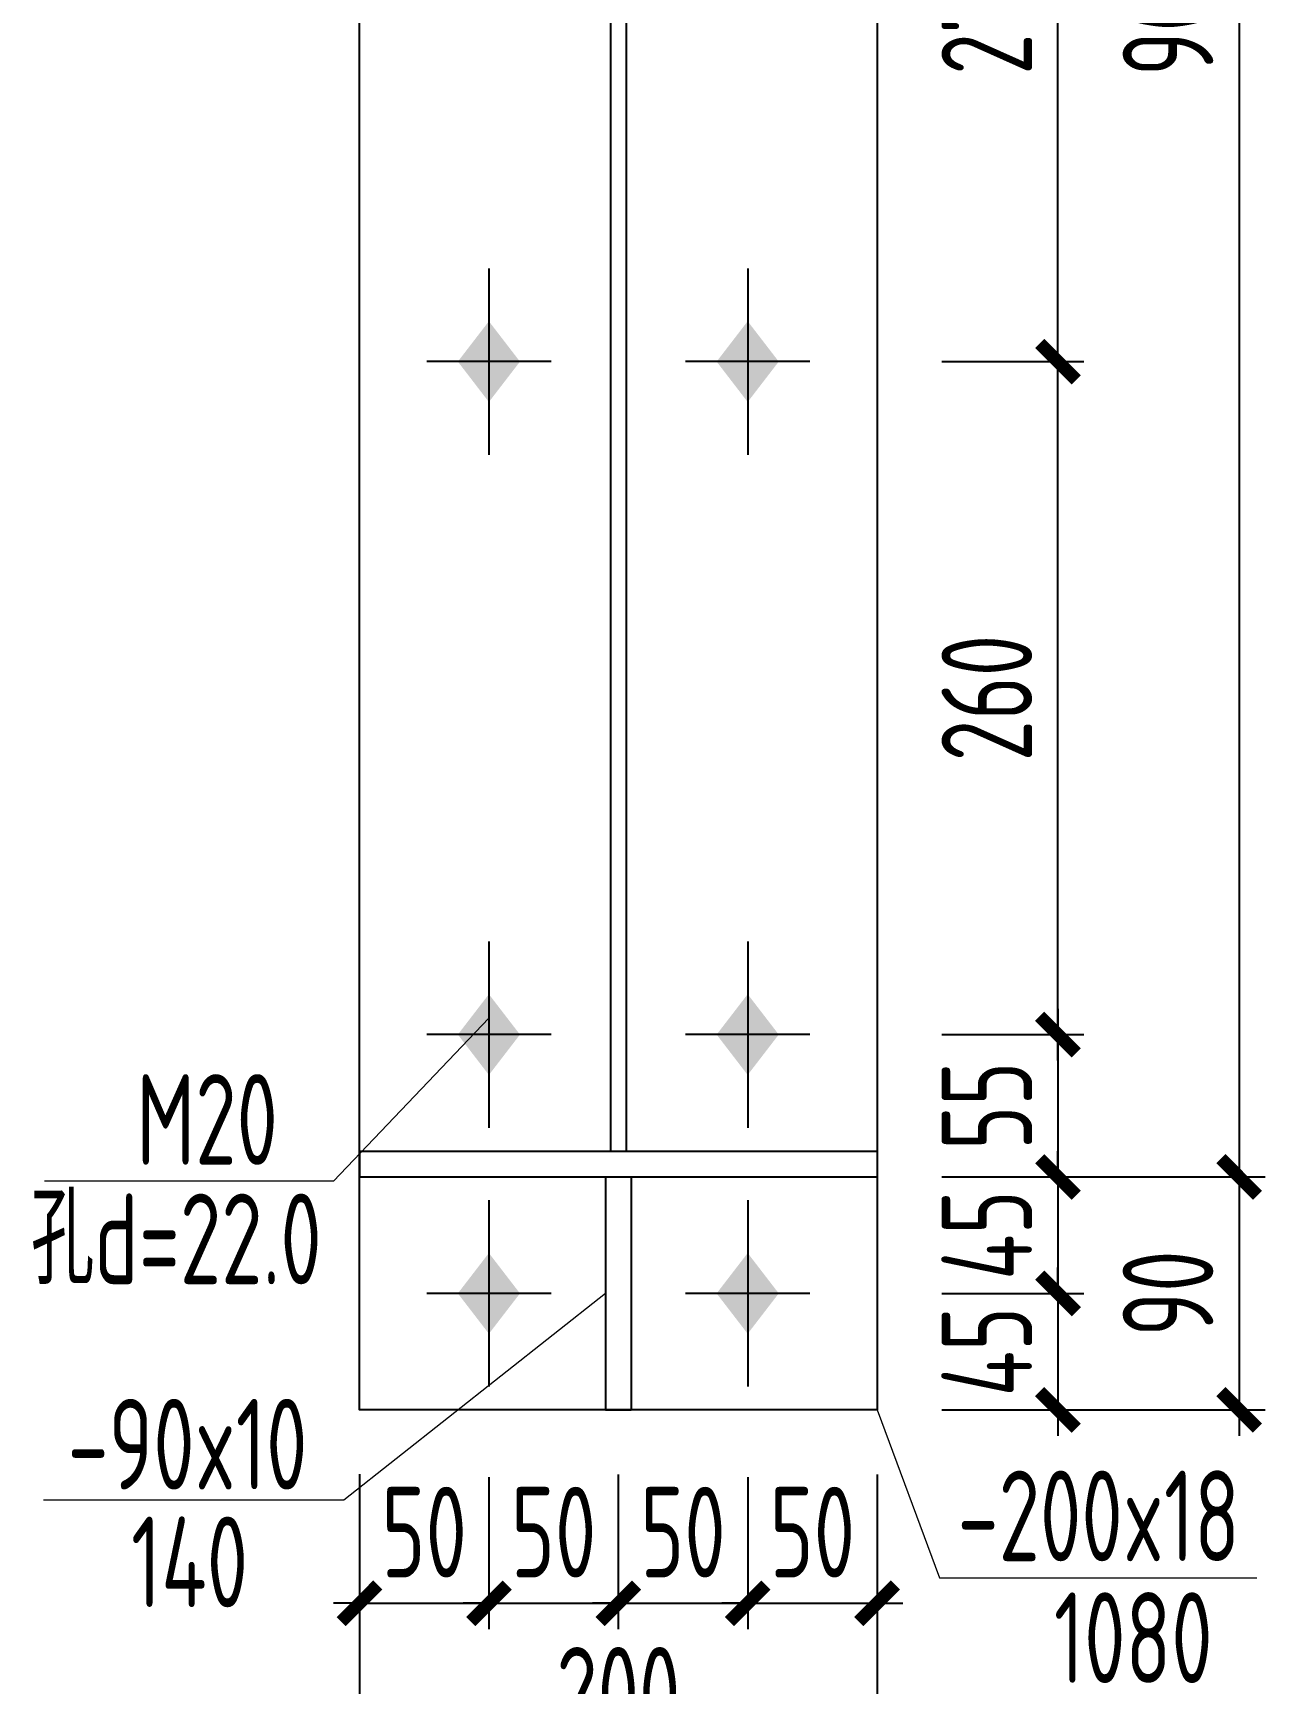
# Model space of a CAD drawing. Extents: x -3102990 to -851544, y -5293060 to -2540151.
# Drawn here: x -862965 to -858204, y -2666290 to -2659915 of the extents above; entities that cross this region are included whole.
import ezdxf

# ---------------------------------------------------------------- set-up
doc = ezdxf.new("R2010")
doc.units = 0
doc.header["$LTSCALE"] = 1000
doc.header["$PDMODE"] = 1
doc.linetypes.add('DOTE', pattern=[2.42, 2, -0.2, 0.02, -0.2])
doc.layers.get('0').update_dxf_attribs({"linetype": 'CONTINUOUS'})
doc.layers.get('Defpoints').update_dxf_attribs({"linetype": 'CONTINUOUS'})
for name, color, linetype in [('10', 7, 'CONTINUOUS'), ('AXIS', 253, 'DOTE'), ('COLU', 7, 'CONTINUOUS'), ('DIM', 3, 'CONTINUOUS'), ('TEXT', 7, 'CONTINUOUS')]:
    doc.layers.add(name, color=color, linetype=linetype)
doc.styles.add('TSSD_Dimension', font='tssdeng.shx', dxfattribs={"width": 0.7, "bigfont": 'Hztxt.shx'})
doc.styles.add('TSSD_Rein', font='Tssdeng.shx', dxfattribs={"width": 0.75, "bigfont": 'hztxt.shx'})
doc.dimstyles.new('TSSD_10_100', dxfattribs={"dimtxt": 350, "dimasz": 100, "dimexe": 100, "dimexo": 250, "dimgap": 100, "dimtad": 1, "dimdec": 0, "dimlfac": 0.1, "dimzin": 0, "dimdsep": 46, "dimtxsty": 'TSSD_Dimension', "dimblk": 'ARCHTICK', "dimcen": 0, "dimdle": 100, "dimclrt": 7, "dimadec": 0, "dimazin": 0, "dimtfac": 1, "dimtdec": 0, "dimtix": 1, "dimtmove": 2, "dimatfit": 3, "dimldrblk": 'ARCHTICK', "dimfxl": 1, "dimtolj": 1, "dimtzin": 0, "dimarcsym": 0})

# ---------------------------------------------------------------- blocks, each defined once
blk = doc.blocks.new('A$C5C7C78FF')
at = {"layer": '10', "color": 0}
blk.add_solid([(27.2, -141.2, -192), (-72.8, -11.2, -192), (127.2, -11.2, -192), (27.2, 118.8, -192)], dxfattribs=at)
at = {"layer": 'AXIS', "color": 0, "linetype": 'ByBlock'}
for p, q in [((27.2, -311.2, -192), (27.2, 288.8, -192)), ((227.2, -11.2, -192), (-172.8, -11.2, -192))]:
    blk.add_line(p, q, dxfattribs=at)
blk = doc.blocks.new('_ArchTick')
at = {"color": 0, "const_width": 0.5}
blk.add_lwpolyline([(-0.707, -0.707), (0.707, 0.707)], dxfattribs=at)
blk = doc.blocks.new('*D631')
at = {"layer": 'Defpoints', "color": 0}
for p in [(-859703.4, -2663784.5), (-859703.4, -2664334.5), (-859004.4, -2664334.5)]:
    blk.add_point(p, dxfattribs=at)
at = {"layer": 'DIM', "color": 0, "lineweight": -2}
for p, q in [((-859004.4, -2663684.5), (-859004.4, -2664434.5)), ((-859453.4, -2663784.5), (-858904.4, -2663784.5)), ((-859453.4, -2664334.5), (-858904.4, -2664334.5))]:
    blk.add_line(p, q, dxfattribs=at)
at = {"layer": 'DIM', "color": 0, "lineweight": -2, "xscale": 100, "yscale": 100, "zscale": 100}
for p, rotation in [((-859004.4, -2663784.5), 90), ((-859004.4, -2664334.5), 270)]:
    blk.add_blockref('_ArchTick', p, dxfattribs=dict(at, rotation=rotation))
at = {"layer": 'DIM', "color": 7, "insert": (-859279.4, -2664059.5), "char_height": 350, "attachment_point": 5, "rotation": 90, "style": 'TSSD_Dimension'}
blk.add_mtext('\\A1;55', dxfattribs=at)
blk = doc.blocks.new('*D632')
at = {"layer": 'Defpoints', "color": 0}
for p in [(-859703.4, -2664334.5), (-859703.4, -2664784.5), (-859004.4, -2664784.5)]:
    blk.add_point(p, dxfattribs=at)
at = {"layer": 'DIM', "color": 0, "lineweight": -2}
for p, q in [((-859004.4, -2664334.5), (-859004.4, -2664234.5)), ((-859453.4, -2664334.5), (-858904.4, -2664334.5)), ((-859004.4, -2664334.5), (-859004.4, -2664784.5)), ((-859453.4, -2664784.5), (-858904.4, -2664784.5)), ((-859004.4, -2664784.5), (-859004.4, -2664884.5))]:
    blk.add_line(p, q, dxfattribs=at)
at = {"layer": 'DIM', "color": 0, "lineweight": -2, "xscale": 100, "yscale": 100, "zscale": 100}
for p, rotation in [((-859004.4, -2664334.5), 270), ((-859004.4, -2664784.5), 90)]:
    blk.add_blockref('_ArchTick', p, dxfattribs=dict(at, rotation=rotation))
at = {"layer": 'DIM', "color": 7, "insert": (-859279.4, -2664559.5), "char_height": 350, "attachment_point": 5, "rotation": 90, "style": 'TSSD_Dimension'}
blk.add_mtext('\\A1;45', dxfattribs=at)
blk = doc.blocks.new('*D633')
at = {"layer": 'Defpoints', "color": 0}
for p in [(-859703.4, -2664784.5), (-859703.4, -2665234.5), (-859004.4, -2665234.5)]:
    blk.add_point(p, dxfattribs=at)
at = {"layer": 'DIM', "color": 0, "lineweight": -2}
for p, q in [((-859004.4, -2664784.5), (-859004.4, -2664684.5)), ((-859453.4, -2664784.5), (-858904.4, -2664784.5)), ((-859004.4, -2664784.5), (-859004.4, -2665234.5)), ((-859453.4, -2665234.5), (-858904.4, -2665234.5)), ((-859004.4, -2665234.5), (-859004.4, -2665334.5))]:
    blk.add_line(p, q, dxfattribs=at)
at = {"layer": 'DIM', "color": 0, "lineweight": -2, "xscale": 100, "yscale": 100, "zscale": 100}
for p, rotation in [((-859004.4, -2664784.5), 270), ((-859004.4, -2665234.5), 90)]:
    blk.add_blockref('_ArchTick', p, dxfattribs=dict(at, rotation=rotation))
at = {"layer": 'DIM', "color": 7, "insert": (-859279.4, -2665009.5), "char_height": 350, "attachment_point": 5, "rotation": 90, "style": 'TSSD_Dimension'}
blk.add_mtext('\\A1;45', dxfattribs=at)
blk = doc.blocks.new('*D634')
at = {"layer": 'Defpoints', "color": 0}
for p in [(-861703.4, -2665232.9), (-861203.4, -2665244.7), (-861203.4, -2665981.7)]:
    blk.add_point(p, dxfattribs=at)
at = {"layer": 'DIM', "color": 0, "lineweight": -2}
for p, q in [((-861703.4, -2665482.9), (-861703.4, -2666081.7)), ((-861203.4, -2665494.7), (-861203.4, -2666081.7)), ((-861703.4, -2665981.7), (-861803.4, -2665981.7)), ((-861703.4, -2665981.7), (-861203.4, -2665981.7)), ((-861203.4, -2665981.7), (-861103.4, -2665981.7))]:
    blk.add_line(p, q, dxfattribs=at)
at = {"layer": 'DIM', "color": 0, "lineweight": -2, "xscale": 100, "yscale": 100, "zscale": 100}
blk.add_blockref('_ArchTick', (-861703.4, -2665981.7), dxfattribs=at)
at = {"layer": 'DIM', "color": 0, "lineweight": -2, "xscale": 100, "yscale": 100, "zscale": 100, "rotation": 180}
blk.add_blockref('_ArchTick', (-861203.4, -2665981.7), dxfattribs=at)
at = {"layer": 'DIM', "color": 7, "insert": (-861453.4, -2665706.7), "char_height": 350, "attachment_point": 5, "style": 'TSSD_Dimension'}
blk.add_mtext('\\A1;50', dxfattribs=at)
blk = doc.blocks.new('*D635')
at = {"layer": 'Defpoints', "color": 0}
for p in [(-860703.4, -2665234.5), (-861203.4, -2665244.7), (-860703.4, -2665981.7)]:
    blk.add_point(p, dxfattribs=at)
at = {"layer": 'DIM', "color": 0, "lineweight": -2}
for p, q in [((-860703.4, -2665484.5), (-860703.4, -2666081.7)), ((-861203.4, -2665494.7), (-861203.4, -2666081.7)), ((-861203.4, -2665981.7), (-861303.4, -2665981.7)), ((-861203.4, -2665981.7), (-860703.4, -2665981.7)), ((-860703.4, -2665981.7), (-860603.4, -2665981.7))]:
    blk.add_line(p, q, dxfattribs=at)
at = {"layer": 'DIM', "color": 0, "lineweight": -2, "xscale": 100, "yscale": 100, "zscale": 100}
blk.add_blockref('_ArchTick', (-861203.4, -2665981.7), dxfattribs=at)
at = {"layer": 'DIM', "color": 0, "lineweight": -2, "xscale": 100, "yscale": 100, "zscale": 100, "rotation": 180}
blk.add_blockref('_ArchTick', (-860703.4, -2665981.7), dxfattribs=at)
at = {"layer": 'DIM', "color": 7, "insert": (-860953.4, -2665706.7), "char_height": 350, "attachment_point": 5, "style": 'TSSD_Dimension'}
blk.add_mtext('\\A1;50', dxfattribs=at)
blk = doc.blocks.new('*D636')
at = {"layer": 'Defpoints', "color": 0}
for p in [(-860703.4, -2665234.5), (-860203.4, -2665244.7), (-860203.4, -2665981.7)]:
    blk.add_point(p, dxfattribs=at)
at = {"layer": 'DIM', "color": 0, "lineweight": -2}
for p, q in [((-860703.4, -2665484.5), (-860703.4, -2666081.7)), ((-860203.4, -2665494.7), (-860203.4, -2666081.7)), ((-860703.4, -2665981.7), (-860803.4, -2665981.7)), ((-860703.4, -2665981.7), (-860203.4, -2665981.7)), ((-860203.4, -2665981.7), (-860103.4, -2665981.7))]:
    blk.add_line(p, q, dxfattribs=at)
at = {"layer": 'DIM', "color": 0, "lineweight": -2, "xscale": 100, "yscale": 100, "zscale": 100}
blk.add_blockref('_ArchTick', (-860703.4, -2665981.7), dxfattribs=at)
at = {"layer": 'DIM', "color": 0, "lineweight": -2, "xscale": 100, "yscale": 100, "zscale": 100, "rotation": 180}
blk.add_blockref('_ArchTick', (-860203.4, -2665981.7), dxfattribs=at)
at = {"layer": 'DIM', "color": 7, "insert": (-860453.4, -2665706.7), "char_height": 350, "attachment_point": 5, "style": 'TSSD_Dimension'}
blk.add_mtext('\\A1;50', dxfattribs=at)
blk = doc.blocks.new('*D637')
at = {"layer": 'Defpoints', "color": 0}
for p in [(-859703.4, -2665234.5), (-860203.4, -2665244.7), (-859703.4, -2665981.7)]:
    blk.add_point(p, dxfattribs=at)
at = {"layer": 'DIM', "color": 0, "lineweight": -2}
for p, q in [((-859703.4, -2665484.5), (-859703.4, -2666081.7)), ((-860203.4, -2665494.7), (-860203.4, -2666081.7)), ((-860203.4, -2665981.7), (-860303.4, -2665981.7)), ((-860203.4, -2665981.7), (-859703.4, -2665981.7)), ((-859703.4, -2665981.7), (-859603.4, -2665981.7))]:
    blk.add_line(p, q, dxfattribs=at)
at = {"layer": 'DIM', "color": 0, "lineweight": -2, "xscale": 100, "yscale": 100, "zscale": 100}
blk.add_blockref('_ArchTick', (-860203.4, -2665981.7), dxfattribs=at)
at = {"layer": 'DIM', "color": 0, "lineweight": -2, "xscale": 100, "yscale": 100, "zscale": 100, "rotation": 180}
blk.add_blockref('_ArchTick', (-859703.4, -2665981.7), dxfattribs=at)
at = {"layer": 'DIM', "color": 7, "insert": (-859953.4, -2665706.7), "char_height": 350, "attachment_point": 5, "style": 'TSSD_Dimension'}
blk.add_mtext('\\A1;50', dxfattribs=at)
blk = doc.blocks.new('*D638')
at = {"layer": 'Defpoints', "color": 0}
for p in [(-861703.4, -2665232.9), (-859703.4, -2665234.5), (-859703.4, -2666600.7)]:
    blk.add_point(p, dxfattribs=at)
at = {"layer": 'DIM', "color": 0, "lineweight": -2}
for p, q in [((-861703.4, -2665482.9), (-861703.4, -2666700.7)), ((-859703.4, -2665484.5), (-859703.4, -2666700.7)), ((-861803.4, -2666600.7), (-859603.4, -2666600.7))]:
    blk.add_line(p, q, dxfattribs=at)
at = {"layer": 'DIM', "color": 0, "lineweight": -2, "xscale": 100, "yscale": 100, "zscale": 100, "rotation": 180}
blk.add_blockref('_ArchTick', (-861703.4, -2666600.7), dxfattribs=at)
at = {"layer": 'DIM', "color": 0, "lineweight": -2, "xscale": 100, "yscale": 100, "zscale": 100}
blk.add_blockref('_ArchTick', (-859703.4, -2666600.7), dxfattribs=at)
at = {"layer": 'DIM', "color": 7, "insert": (-860703.4, -2666325.7), "char_height": 350, "attachment_point": 5, "style": 'TSSD_Dimension'}
blk.add_mtext('\\A1;200', dxfattribs=at)
blk = doc.blocks.new('*D640')
at = {"layer": 'Defpoints', "color": 0}
for p in [(-859703.4, -2664334.5), (-859703.4, -2665234.5), (-858304.4, -2665234.5)]:
    blk.add_point(p, dxfattribs=at)
at = {"layer": 'DIM', "color": 0, "lineweight": -2}
for p, q in [((-858304.4, -2664234.5), (-858304.4, -2665334.5)), ((-859453.4, -2664334.5), (-858204.4, -2664334.5)), ((-859453.4, -2665234.5), (-858204.4, -2665234.5))]:
    blk.add_line(p, q, dxfattribs=at)
at = {"layer": 'DIM', "color": 0, "lineweight": -2, "xscale": 100, "yscale": 100, "zscale": 100}
for p, rotation in [((-858304.4, -2664334.5), 90), ((-858304.4, -2665234.5), 270)]:
    blk.add_blockref('_ArchTick', p, dxfattribs=dict(at, rotation=rotation))
at = {"layer": 'DIM', "color": 7, "insert": (-858579.4, -2664784.5), "char_height": 350, "attachment_point": 5, "rotation": 90, "style": 'TSSD_Dimension'}
blk.add_mtext('\\A1;90', dxfattribs=at)
blk = doc.blocks.new('*D641')
at = {"layer": 'Defpoints', "color": 0}
for p in [(-859703.4, -2655334.5), (-859703.4, -2664334.5), (-858304.4, -2664334.5)]:
    blk.add_point(p, dxfattribs=at)
at = {"layer": 'DIM', "color": 0, "lineweight": -2}
for p, q in [((-858304.4, -2655234.5), (-858304.4, -2664434.5)), ((-859453.4, -2655334.5), (-858204.4, -2655334.5)), ((-859453.4, -2664334.5), (-858204.4, -2664334.5))]:
    blk.add_line(p, q, dxfattribs=at)
at = {"layer": 'DIM', "color": 0, "lineweight": -2, "xscale": 100, "yscale": 100, "zscale": 100}
for p, rotation in [((-858304.4, -2655334.5), 90), ((-858304.4, -2664334.5), 270)]:
    blk.add_blockref('_ArchTick', p, dxfattribs=dict(at, rotation=rotation))
at = {"layer": 'DIM', "color": 7, "insert": (-858579.4, -2659834.5), "char_height": 350, "attachment_point": 5, "rotation": 90, "style": 'TSSD_Dimension'}
blk.add_mtext('\\A1;900', dxfattribs=at)
blk = doc.blocks.new('*D645')
at = {"layer": 'Defpoints', "color": 0, "ltscale": 1.5}
for p in [(-859703.4, -2661184.5), (-859004.4, -2661184.5), (-859703.4, -2663784.5)]:
    blk.add_point(p, dxfattribs=at)
at = {"layer": 'DIM', "color": 0, "lineweight": -2, "ltscale": 1.5}
for p, q in [((-859004.4, -2663884.5), (-859004.4, -2661084.5)), ((-859453.4, -2661184.5), (-858904.4, -2661184.5)), ((-859453.4, -2663784.5), (-858904.4, -2663784.5))]:
    blk.add_line(p, q, dxfattribs=at)
at = {"layer": 'DIM', "color": 0, "lineweight": -2, "ltscale": 1.5, "xscale": 100, "yscale": 100, "zscale": 100}
for p, rotation in [((-859004.4, -2661184.5), 90), ((-859004.4, -2663784.5), 270)]:
    blk.add_blockref('_ArchTick', p, dxfattribs=dict(at, rotation=rotation))
at = {"layer": 'DIM', "color": 7, "ltscale": 1.5, "insert": (-859279.4, -2662484.5), "char_height": 350, "attachment_point": 5, "rotation": 90, "style": 'TSSD_Dimension'}
blk.add_mtext('\\A1;260', dxfattribs=at)
blk = doc.blocks.new('*D646')
at = {"layer": 'Defpoints', "color": 0, "ltscale": 1.5}
for p in [(-859703.4, -2658484.5), (-859004.4, -2658484.5), (-859703.4, -2661184.5)]:
    blk.add_point(p, dxfattribs=at)
at = {"layer": 'DIM', "color": 0, "lineweight": -2, "ltscale": 1.5}
for p, q in [((-859004.4, -2661284.5), (-859004.4, -2658384.5)), ((-859453.4, -2658484.5), (-858904.4, -2658484.5)), ((-859453.4, -2661184.5), (-858904.4, -2661184.5))]:
    blk.add_line(p, q, dxfattribs=at)
at = {"layer": 'DIM', "color": 0, "lineweight": -2, "ltscale": 1.5, "xscale": 100, "yscale": 100, "zscale": 100}
for p, rotation in [((-859004.4, -2658484.5), 90), ((-859004.4, -2661184.5), 270)]:
    blk.add_blockref('_ArchTick', p, dxfattribs=dict(at, rotation=rotation))
at = {"layer": 'DIM', "color": 7, "ltscale": 1.5, "insert": (-859279.4, -2659834.5), "char_height": 350, "attachment_point": 5, "rotation": 90, "style": 'TSSD_Dimension'}
blk.add_mtext('\\A1;270', dxfattribs=at)

msp = doc.modelspace()

# ---------------------------------------------------------------- linework, layer by layer
at = {"layer": 'COLU', "linetype": 'ByBlock'}
for p, q in [((-860733.42, -2655434.45, -288), (-860733.42, -2664234.45, -288)), ((-860673.42, -2655434.45, -288), (-860673.42, -2664234.45, -288)), ((-861703.42, -2664234.45, -288), (-859703.42, -2664234.45, -288)), ((-861703.42, -2664234.45, -288), (-861703.42, -2664334.45, -288)), ((-859703.42, -2664234.45, -288), (-859703.42, -2664334.45, -288)), ((-861703.42, -2664334.45, -288), (-859703.42, -2664334.45, -288)), ((-860753.42, -2664334.45, -288), (-860753.42, -2665234.45, -288)), ((-860653.42, -2664334.45, -288), (-860653.42, -2665234.45, -288)), ((-860753.42, -2665234.45, -288), (-860653.42, -2665234.45, -288))]:
    msp.add_line(p, q, dxfattribs=at)
at = {"layer": 'COLU', "linetype": 'ByBlock', "lineweight": 9}
for p, q in [((-861203.42, -2663721.22, -288), (-861804.5, -2664350.83, -96)), ((-860753.42, -2664784.45, -288), (-861763.71, -2665583.56, -288)), ((-859703.42, -2665234.45, -288), (-859462.44, -2665882.97, -96)), ((-861763.71, -2665583.56, -288), (-862924.7, -2665583.56, -288)), ((-859462.44, -2665882.97, -96), (-858236.38, -2665882.97, -96))]:
    msp.add_line(p, q, dxfattribs=at)
at = {"layer": 'COLU', "elevation": -288}
msp.add_lwpolyline([(-861703.42, -2654434.45), (-859703.42, -2654434.45), (-859703.42, -2665234.45), (-861703.42, -2665234.45)], close=True, dxfattribs=at)
at = {"layer": 'TEXT', "lineweight": 9}
msp.add_line((-861804.5, -2664350.83, -96), (-862921.29, -2664350.83, -96), dxfattribs=at)

# ---------------------------------------------------------------- block references
at = {"layer": 'COLU', "linetype": 'ByBlock', "xscale": -1.199999999953434, "yscale": 1.199999999720603, "zscale": 1.200000000000045, "rotation": 180}
for p in [(-861236.09, -2661197.88, -57.6), (-860236.09, -2661197.88, -57.6), (-861236.09, -2663797.88, -57.6), (-860236.09, -2663797.88, -57.6), (-861236.09, -2664797.88, -57.6), (-860236.09, -2664797.88, -57.6)]:
    msp.add_blockref('A$C5C7C78FF', p, dxfattribs=at)

# ---------------------------------------------------------------- texts
at = {"layer": 'TEXT', "lineweight": 9, "style": 'TSSD_Rein', "width": 0.7}
for s, p in [('M20', (-862566.33, -2664287.37, -96)), ('孔d=22.0', (-862973.5, -2664748.97, -96)), ('-90x10', (-862831.79, -2665541.95, -288)), ('-200x18', (-859392.82, -2665819.11, -96)), ('140', (-862586.48, -2665996.88, -288)), ('1080', (-859020.3, -2666289.58, -96))]:
    msp.add_text(s, height=350, dxfattribs=at).set_placement(p)

# ---------------------------------------------------------------- dimensions: what is measured, and where the dimension line sits
at = {"layer": 'DIM'}
for base, p1, p2, picture, middle in [((-858304.42, -2664334.45, -288), (-859703.42, -2655334.45, -288), (-859703.42, -2664334.45, -288), '*D641', (-858579.42, -2659834.45, -288)), ((-859004.38, -2664334.45, -288), (-859703.42, -2663784.45, -288), (-859703.42, -2664334.45, -288), '*D631', (-859279.38, -2664059.45, -288)), ((-859004.38, -2664784.45, -288), (-859703.42, -2664334.45, -288), (-859703.42, -2664784.45, -288), '*D632', (-859279.38, -2664559.45, -288)), ((-858304.42, -2665234.45, -288), (-859703.42, -2664334.45, -288), (-859703.42, -2665234.45, -288), '*D640', (-858579.42, -2664784.45, -288)), ((-859004.38, -2665234.45, -288), (-859703.42, -2664784.45, -288), (-859703.42, -2665234.45, -288), '*D633', (-859279.38, -2665009.45, -288))]:
    dim = msp.add_linear_dim(base=base, p1=p1, p2=p2, angle=90, dimstyle='TSSD_10_100', dxfattribs=at)
    dim.commit()
    dim.dimension.update_dxf_attribs({"geometry": picture, "text_midpoint": middle})
at = {"layer": 'DIM', "ltscale": 1.5}
for base, p1, p2, picture, middle in [((-859004.38, -2658484.45), (-859703.42, -2661184.45), (-859703.42, -2658484.45), '*D646', (-859279.38, -2659834.45)), ((-859004.38, -2661184.45), (-859703.42, -2663784.45), (-859703.42, -2661184.45), '*D645', (-859279.38, -2662484.45))]:
    dim = msp.add_linear_dim(base=base, p1=p1, p2=p2, angle=90, dimstyle='TSSD_10_100', dxfattribs=at)
    dim.commit()
    dim.dimension.update_dxf_attribs({"geometry": picture, "text_midpoint": middle})
at = {"layer": 'DIM'}
for base, p1, p2, picture, middle in [((-861203.42, -2665981.74, -288), (-861703.4, -2665232.87, -288), (-861203.42, -2665244.65, -288), '*D634', (-861453.41, -2665706.74, -288)), ((-859703.42, -2666600.72, -288), (-861703.4, -2665232.87, -288), (-859703.42, -2665234.45, -288), '*D638', (-860703.41, -2666325.72, -288)), ((-860703.42, -2665981.74, -288), (-861203.42, -2665244.65, -288), (-860703.42, -2665234.45, -288), '*D635', (-860953.42, -2665706.74, -288)), ((-860203.42, -2665981.74, -288), (-860703.42, -2665234.45, -288), (-860203.42, -2665244.65, -288), '*D636', (-860453.42, -2665706.74, -288)), ((-859703.42, -2665981.74, -288), (-860203.42, -2665244.65, -288), (-859703.42, -2665234.45, -288), '*D637', (-859953.42, -2665706.74, -288))]:
    dim = msp.add_linear_dim(base=base, p1=p1, p2=p2, dimstyle='TSSD_10_100', dxfattribs=at)
    dim.commit()
    dim.dimension.update_dxf_attribs({"geometry": picture, "text_midpoint": middle})

doc.saveas('drawing.dxf')
